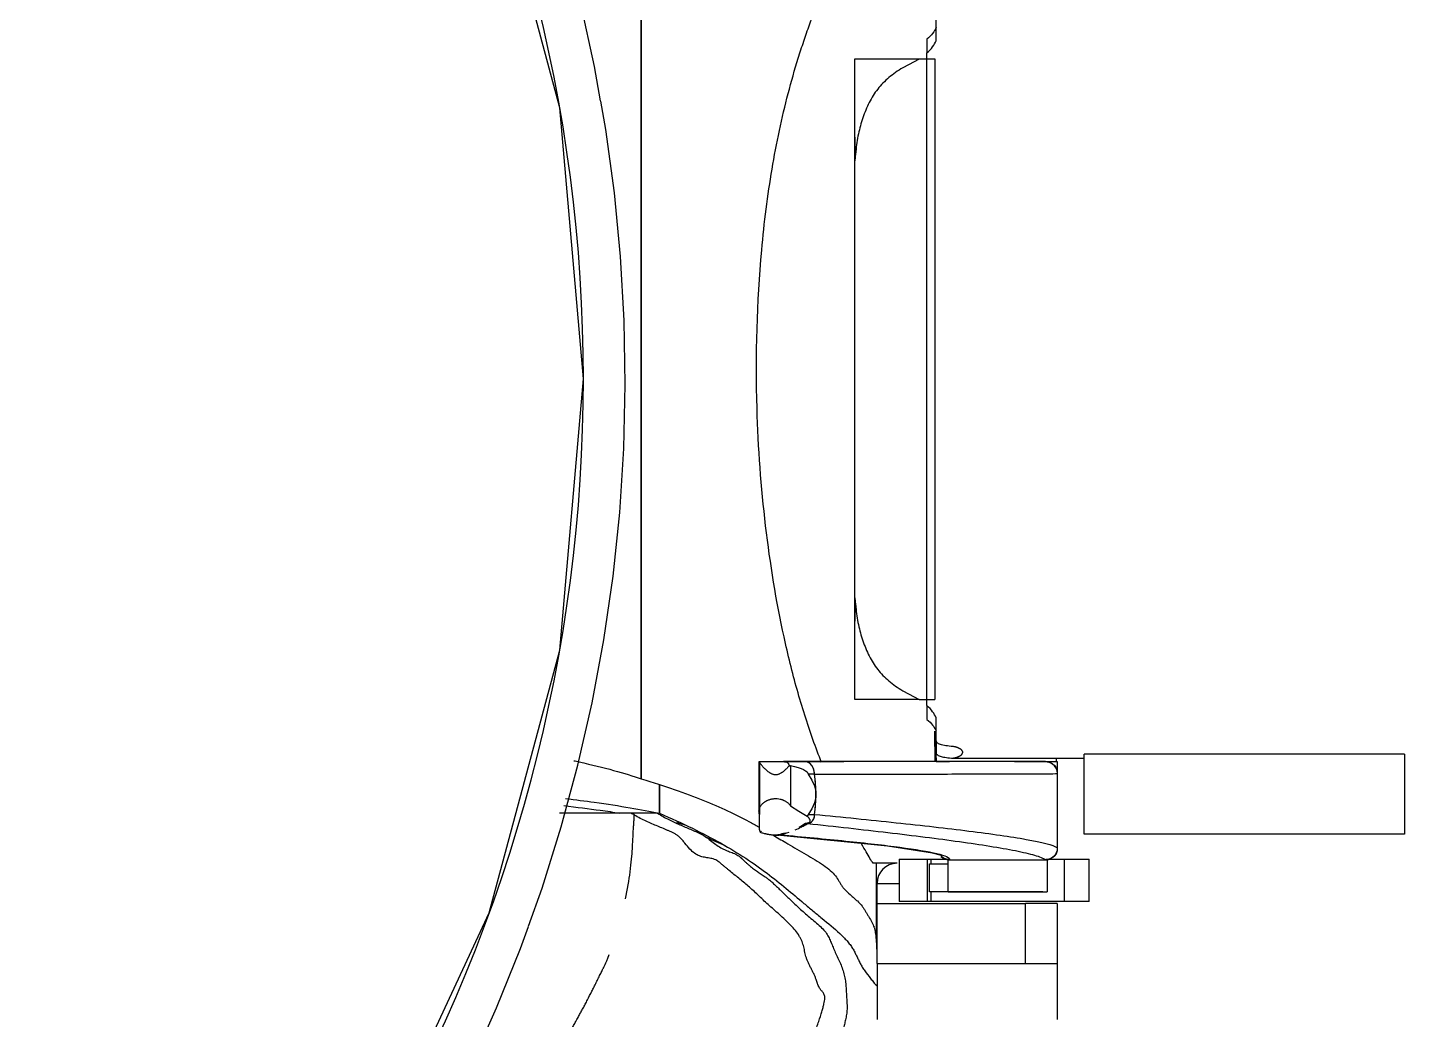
# Model space of a CAD drawing. Header units: metres. Extents: x -22 to 564, y 0 to 143.
# Drawn here: x 25.2641 to 25.6081, y 36.1951 to 36.4428 of the extents above; entities that cross this region are included whole.
import ezdxf
from ezdxf.xclip import XClip

# ---------------------------------------------------------------- set-up
doc = ezdxf.new("R2010")
doc.units = ezdxf.units.M
doc.header["$XCLIPFRAME"] = 2
doc.layers.add('XREF  PB CONJ$0$PARQUE', color=251, linetype='Continuous')
doc.layers.add('XREF PB NEURO-ONCOLOGIA$0$EQUIPO', color=8, linetype='Continuous')

# ---------------------------------------------------------------- blocks, each defined once
blk = doc.blocks.new('*U218')
for p, q in [((-1117.8, 67.72), (-1135.39, 133.39)), ((-1097.41, -99.91), (-1097.41, 99.91)), ((-1097.41, 99.91), (-1097.41, -99.91)), ((-1109.11, 78.06), (-1112.54, 93.68)), ((-1023.77, 84.46), (-1023.77, 90.19)), ((-1026.04, 84.84), (-1026.04, 81.4)), ((-1044.05, 54.45), (-1044.05, 79.9)), ((-1044.05, 79.9), (-1032.1, 79.9)), ((-1032.1, 79.9), (-1029.23, 79.9)), ((-1029.23, 79.21), (-1030.67, 78.46)), ((-1029.23, 79.9), (-1028.02, 79.9)), ((-1028.02, 79.9), (-1024.07, 79.9)), ((-1026.04, 79.9), (-1026.04, 81.4)), ((-1026.04, 56.8), (-1026.04, 79.9)), ((-1024.07, 79.9), (-1024.07, 56.8)), ((-1107.57, 69.46), (-1109.11, 78.06)), ((-1030.67, 78.46), (-1032.1, 77.68)), ((-1106.3, 62.31), (-1107.55, 69.34)), ((-1111.87, 0), (-1117.8, 67.72)), ((-1104.12, 46.46), (-1106.3, 62.31)), ((-1044.05, 60.35), (-1044.05, 54.49)), ((-1026.04, 24.9), (-1026.04, 56.8)), ((-1024.07, 56.8), (-1024.07, 24.9)), ((-1044.05, 24.9), (-1044.05, 54.45)), ((-1102.58, 30.53), (-1104.12, 46.46)), ((-1101.68, 14.56), (-1102.58, 30.53)), ((-1044.05, -25.1), (-1044.05, 24.9)), ((-1026.04, -25.1), (-1026.04, 24.9)), ((-1024.07, 24.9), (-1024.07, -25.1)), ((-1101.42, -1.44), (-1101.68, 14.56)), ((-1117.8, -67.72), (-1111.87, 0)), ((-1101.8, -17.43), (-1101.42, -1.44)), ((-1102.81, -33.4), (-1101.8, -17.43)), ((-1044.05, -54.65), (-1044.05, -25.1)), ((-1026.04, -57), (-1026.04, -25.1)), ((-1024.07, -25.1), (-1024.07, -57)), ((-1104.47, -49.31), (-1102.81, -33.4)), ((-1106.76, -65.15), (-1104.47, -49.31)), ((-1044.05, -80.1), (-1044.05, -54.65)), ((-1044.05, -54.69), (-1044.05, -60.55)), ((-1026.04, -80.1), (-1026.04, -57)), ((-1024.07, -57), (-1024.07, -80.1)), ((-1109.68, -80.88), (-1106.76, -65.15)), ((-1135.39, -133.39), (-1117.8, -67.72)), ((-1032.1, -77.88), (-1030.67, -78.66)), ((-1030.67, -78.66), (-1029.23, -79.41)), ((-1113.23, -96.48), (-1109.68, -80.88)), ((-1032.1, -80.1), (-1044.05, -80.1)), ((-1029.23, -80.1), (-1032.1, -80.1)), ((-1028.02, -80.1), (-1029.23, -80.1)), ((-1028.02, -80.1), (-1024.07, -80.1)), ((-1026.04, -81.6), (-1026.04, -80.1)), ((-1026.04, -81.6), (-1026.04, -85.04)), ((-1023.77, -90.39), (-1023.77, -84.66)), ((-1024.03, -90.63), (-1024.04, -87.97)), ((-1024.01, -93.19), (-1024.03, -90.63)), ((-1023.77, -90.39), (-1023.77, -93.37)), ((-1068.01, -95.6), (-1068.01, -108)), ((-1067.98, -95.6), (-1061.89, -95.6)), ((-1067.88, -95.77), (-1067.88, -99.86)), ((-1067.85, -95.82), (-1067.85, -108.77)), ((-1063.29, -95.6), (-1046.79, -95.6)), ((-1056.55, -95.6), (-1061.89, -95.6)), ((-1056.55, -95.6), (-1061.89, -95.6)), ((-1036.37, -95.6), (-1056.55, -95.6)), ((-1055.92, -95.71), (-1056.55, -95.6)), ((-1055.33, -96.02), (-1055.92, -95.71)), ((-1054.82, -96.53), (-1055.33, -96.02)), ((-1018.34, -95.6), (-1036.37, -95.6)), ((-1024, -95.6), (-1024.01, -93.19)), ((-1023.75, -95.6), (-1020.38, -95.6)), ((-1019.73, -94.72), (-986.74, -94.72)), ((-1004.17, -95.6), (-1018.34, -95.6)), ((-996.38, -95.6), (-1004.17, -95.6)), ((-996.02, -95.62), (-1004.17, -95.62)), ((-996.38, -95.6), (-995.61, -95.7)), ((-993.41, -95.62), (-996.02, -95.62)), ((-995.32, -95.79), (-996.02, -95.62)), ((-995.61, -95.7), (-994.88, -96)), ((-994.68, -96.13), (-995.32, -95.79)), ((-994.88, -96), (-994.26, -96.48)), ((-994.14, -96.61), (-994.68, -96.13)), ((-993.41, -98.6), (-993.41, -95.62)), ((-986.74, -113.75), (-986.74, -93.75)), ((-906.74, -93.75), (-986.74, -93.75)), ((-906.74, -93.75), (-906.74, -113.75)), ((-1117.39, -111.92), (-1113.23, -96.48)), ((-1060.12, -96.56), (-1060.12, -106.64)), ((-1060.12, -96.56), (-1059.13, -96.79)), ((-1059.13, -96.79), (-1058.25, -97.03)), ((-1058.25, -97.03), (-1057.49, -97.3)), ((-1057.49, -97.3), (-1056.86, -97.57)), ((-1056.86, -97.57), (-1056.36, -97.86)), ((-1056.36, -97.86), (-1056, -98.16)), ((-1056, -98.16), (-1055.78, -98.46)), ((-1055.78, -98.46), (-1055.71, -98.77)), ((-1054.1, -98.77), (-1055.71, -98.77)), ((-1055.71, -98.77), (-1054.77, -100.19)), ((-1054.43, -97.18), (-1054.82, -96.53)), ((-1054.18, -97.95), (-1054.43, -97.18)), ((-1054.1, -98.77), (-1054.18, -97.95)), ((-994.26, -96.48), (-993.78, -97.1)), ((-993.73, -97.21), (-994.14, -96.61)), ((-993.78, -97.1), (-993.48, -97.82)), ((-993.47, -97.88), (-993.73, -97.21)), ((-993.38, -98.6), (-993.47, -97.88)), ((-993.38, -117.1), (-993.38, -98.6)), ((-1092.88, -108.5), (-1092.88, -101.32)), ((-1092.88, -101.32), (-1092.88, -108.5)), ((-1054.77, -100.19), (-1054.15, -101.62)), ((-1054.15, -101.62), (-1053.84, -103.05)), ((-1053.84, -103.05), (-1053.84, -104.49)), ((-1067.88, -104.32), (-1067.88, -108.77)), ((-1060.12, -106.64), (-1058.07, -107.97)), ((-1054.15, -105.92), (-1054.77, -107.35)), ((-1053.84, -104.49), (-1054.15, -105.92)), ((-1093.33, -108.5), (-1100.03, -108.5)), ((-1067.86, -110.64), (-1067.85, -108.77)), ((-1058.07, -107.97), (-1055.96, -109.25)), ((-1055.77, -109.01), (-1055.96, -109.25)), ((-1055.71, -108.77), (-1055.77, -109.01)), ((-1054.77, -107.35), (-1055.71, -108.77)), ((-1055.71, -108.77), (-1054.1, -108.77)), ((-1054.62, -110.37), (-1054.34, -109.9)), ((-1054.34, -109.9), (-1054.16, -109.36)), ((-1054.16, -109.36), (-1054.1, -108.77)), ((-1122.18, -127.19), (-1117.39, -111.92)), ((-1067.88, -112.34), (-1067.86, -110.64)), ((-1055.86, -111.04), (-1056.39, -111.04)), ((-1055.86, -111.04), (-1055.4, -110.96)), ((-1055.4, -110.96), (-1054.98, -110.74)), ((-1054.98, -110.74), (-1054.62, -110.37)), ((-1064.02, -113.99), (-1063.34, -113.99)), ((-1035.93, -116.69), (-1063.49, -113.98)), ((-1024.66, -118.43), (-1035.93, -116.69)), ((-906.74, -113.75), (-986.74, -113.75)), ((-1032.97, -120), (-1032.97, -130.5)), ((-1032.94, -120), (-1032.5, -120)), ((-1032.5, -120), (-1025.92, -120)), ((-1025.99, -120), (-1025.99, -130.5)), ((-1025.98, -120), (-1025.1, -120)), ((-1025.1, -120), (-1020.59, -120)), ((-1025.1, -120), (-1025.1, -121.1)), ((-1022.4, -119.08), (-1024.66, -118.43)), ((-1021.88, -119.7), (-1022.5, -119.22)), ((-1022.38, -119.09), (-1022.4, -119.08)), ((-1022.25, -119.45), (-1021.68, -119.8)), ((-1021.16, -120), (-1021.88, -119.7)), ((-1021.68, -119.8), (-1021.05, -120.02)), ((-1020.38, -120.1), (-1021.16, -120)), ((-1021.05, -120.02), (-1020.38, -120.1)), ((-1020.74, -123.98), (-1020.74, -120.1)), ((-1020.73, -120.14), (-1020.41, -120.14)), ((-1020.38, -120.1), (-996.38, -120.1)), ((-995.61, -120), (-996.38, -120.1)), ((-996.38, -120.1), (-995.71, -120.02)), ((-996.23, -120), (-991.68, -120)), ((-996.02, -120.1), (-996.02, -123.98)), ((-995.71, -120.02), (-995.08, -119.8)), ((-994.88, -119.7), (-995.61, -120)), ((-995.08, -119.8), (-994.51, -119.45)), ((-994.26, -119.22), (-994.88, -119.7)), ((-994.51, -119.45), (-994.04, -118.97)), ((-993.78, -118.6), (-994.26, -119.22)), ((-994.04, -118.97), (-993.68, -118.4)), ((-993.48, -117.88), (-993.78, -118.6)), ((-993.68, -118.4), (-993.46, -117.77)), ((-993.46, -117.77), (-993.38, -117.1)), ((-991.68, -120), (-985.67, -120)), ((-991.68, -130.5), (-991.68, -120)), ((-985.67, -120), (-985.54, -120)), ((-985.5, -130.5), (-985.5, -120)), ((-1038.65, -140), (-1038.65, -121)), ((-1033.5, -121), (-1038.65, -121)), ((-1025.5, -121.1), (-1025.5, -128.1)), ((-1025.43, -121.1), (-1023.5, -121.1)), ((-1023.5, -121.1), (-1020.74, -121.1)), ((-1125.57, -136.69), (-1122.18, -127.19)), ((-1038.5, -126), (-1032.94, -126)), ((-1038.5, -131), (-1038.5, -126)), ((-1038.5, -126), (-1032.94, -126)), ((-1020.74, -125.1), (-1020.74, -123.98)), ((-1020.74, -128), (-1020.74, -125.1)), ((-996.02, -123.98), (-996.02, -125.1)), ((-996.02, -125.1), (-996.02, -128.1)), ((-1032.5, -130.5), (-1032.94, -130.5)), ((-1025.92, -130.5), (-1032.5, -130.5)), ((-1025.1, -130.5), (-1025.98, -130.5)), ((-1023.5, -128.1), (-1025.43, -128.1)), ((-1025.1, -128.1), (-1025.1, -130.5)), ((-991.68, -130.5), (-1025.1, -130.5)), ((-998.5, -128.1), (-1023.5, -128.1)), ((-1020.74, -128.1), (-996.02, -128.1)), ((-997.09, -128.1), (-998.5, -128.1)), ((-985.67, -130.5), (-991.68, -130.5)), ((-985.54, -130.5), (-985.67, -130.5)), ((-1164.12, -195), (-1135.39, -133.39)), ((-1038.5, -146), (-1038.5, -131)), ((-1038.5, -131), (-1001.4, -131)), ((-993.5, -131), (-1001.4, -131)), ((-1001.4, -146), (-1001.4, -131)), ((-993.5, -131), (-993.5, -146)), ((-1127.57, -142.26), (-1125.62, -136.81)), ((-1038.59, -140), (-1038.59, -145)), ((-1133.55, -157.09), (-1127.57, -142.26)), ((-1038.5, -146), (-1038.5, -160)), ((-1035.57, -146), (-1021.43, -146)), ((-1014.36, -146), (-993.5, -146)), ((-1001.4, -146), (-993.5, -146)), ((-993.5, -146), (-993.5, -160)), ((-1140.13, -171.68), (-1133.55, -157.09))]:
    blk.add_line(p, q)
blk.add_arc((-1033.5, -126), 5, 90, 180)
for centre, major_axis, ratio, start_param, end_param in [((-1501.84, 0), (0, 390), 0.999962, 4.18879, 5.235988), ((-1023.71, -24.95), (0, 71.02), 0.004879, 2.668806, 2.959837), ((-1056.55, -98.77), (0, 3.17), 0.774007, 5.497792, 6.283185), ((-1023.73, -45.6), (0, 50.02), 0.004879, 2.959837, 3.141593), ((-993.73, -45.6), (0, 50.02), 0.004879, 2.959837, 3.141593), ((-1056.55, -98.77), (0, 3.17), 0.774007, 5.235994, 5.49779), ((-1056.55, -98.77), (0, 3.17), 0.774007, 4.712398, 5.23599), ((-1078.79, -103.77), (0, 32.29), 0.774007, 4.712389, 4.867864), ((-1078.79, -103.77), (0, 32.29), 0.774007, 4.556914, 4.867864), ((-1078.79, -103.77), (0, 32.29), 0.774007, 4.556914, 4.712389), ((-1055.86, -108.77), (0, 2.27), 0.774007, 3.141599, 4.71238), ((-1068.01, -77.24), (0, 37.27), 0.774007, 3.326441, 3.406222), ((-1068.01, -77.24), (0, 37.27), 0.774007, 3.326441, 3.373148), ((-1068.01, -77.24), (0, 37.27), 0.774007, 3.461416, 3.576366), ((-1068.01, -77.24), (0, 37.27), 0.774007, 3.513884, 3.576366), ((-1063.34, -111.04), (0, 2.95), 0.774007, 2.958333, 3.420845), ((-1063.34, -111.04), (0, 2.95), 0.774007, 2.958333, 3.420845), ((-1020.41, -117.14), (0, 3), 0.999988, 2.356194, 3.141593), ((-996.41, -117.14), (0, 3), 0.999988, 3.141593, 3.403392), ((-996.41, -117.14), (0, 3), 0.999988, 3.926991, 4.45059)]:
    blk.add_ellipse(centre, major_axis=major_axis, ratio=ratio, start_param=start_param, end_param=end_param)
for points, knots in [([(-1067.33, 32.15), (-1066.7, 39.07), (-1064.98, 52.61), (-1061.61, 68.38), (-1058.67, 78.7), (-1056.83, 84.35), (-1055.4, 88.44), (-1053.92, 92.24), (-1052.89, 94.63), (-1052.4, 95.75)], [-1, -1, -1, -1, -0.875, -0.75, -0.6875, -0.65625, -0.625, -0.59375, -0.5656845, -0.5656845, -0.5656845, -0.5656845]), ([(-1032.1, 77.68), (-1033.35, 76.94), (-1035.08, 75.72), (-1037.05, 73.89), (-1038.38, 72.4), (-1039.53, 70.78), (-1040.5, 69.02), (-1041.33, 67.16), (-1042.06, 65.23), (-1042.68, 63.25), (-1043.35, 60.49), (-1043.67, 58.3), (-1043.8, 56.8)], [0, 0, 0, 0, 0.166667, 0.25, 0.333333, 0.416667, 0.5, 0.583333, 0.666667, 0.75, 0.833333, 1, 1, 1, 1]), ([(-1061.75, -64.42), (-1063.68, -55.55), (-1066.75, -36.94), (-1069.16, -4.13), (-1068.48, 19.17), (-1067.33, 32.15)], [-1, -1, -1, -1, -0.7, -0.4, 0, 0, 0, 0]), ([(-1043.8, -57), (-1043.67, -58.5), (-1043.35, -60.69), (-1042.68, -63.45), (-1042.06, -65.43), (-1041.33, -67.36), (-1040.5, -69.22), (-1039.53, -70.98), (-1038.38, -72.6), (-1037.05, -74.09), (-1035.08, -75.92), (-1033.35, -77.14), (-1032.1, -77.88)], [0, 0, 0, 0, 0.166667, 0.25, 0.333333, 0.416667, 0.5, 0.583333, 0.666667, 0.75, 0.833333, 1, 1, 1, 1]), ([(-1052.36, -95.84), (-1053.11, -93.98), (-1055.26, -88.24), (-1058.61, -77.72), (-1060.77, -68.93), (-1061.75, -64.42)], [-0.8352932, -0.8352932, -0.8352932, -0.8352932, -0.6666667, -0.3333333, 0, 0, 0, 0]), ([(-1019.93, -94.71), (-1019.82, -94.72), (-1019.61, -94.72), (-1019.35, -94.7), (-1019.13, -94.66), (-1018.96, -94.62), (-1018.8, -94.58), (-1018.63, -94.53), (-1018.47, -94.47), (-1018.3, -94.4), (-1018.14, -94.33), (-1017.98, -94.25), (-1017.82, -94.16), (-1017.65, -94.07), (-1017.49, -93.95), (-1017.36, -93.83), (-1017.26, -93.67), (-1017.16, -93.49), (-1017.1, -93.3), (-1017.09, -93.12), (-1017.15, -92.96), (-1017.28, -92.81), (-1017.44, -92.66), (-1017.58, -92.53), (-1017.73, -92.42), (-1017.88, -92.34), (-1018.05, -92.25), (-1018.21, -92.18), (-1018.38, -92.11), (-1018.54, -92.04), (-1018.71, -91.99), (-1018.93, -91.93), (-1019.2, -91.86), (-1019.42, -91.84), (-1019.52, -91.83)], [-1, -1, -1, -1, -0.944444, -0.888889, -0.861111, -0.833333, -0.805556, -0.777778, -0.75, -0.722222, -0.694444, -0.666667, -0.638889, -0.611111, -0.583333, -0.552083, -0.527778, -0.5, -0.472222, -0.444444, -0.416667, -0.388889, -0.361111, -0.329861, -0.305556, -0.277778, -0.25, -0.222222, -0.194444, -0.166667, -0.138889, -0.111111, -0.055556, 0, 0, 0, 0]), ([(-1114.25, -95.36), (-1113.79, -95.46), (-1107.03, -96.98), (-1101.43, -98.49), (-1097.41, -99.91)], [-0.2679147, -0.2679147, -0.2679147, -0.2679147, -0.25, 0, 0, 0, 0]), ([(-1066.7, -97.2), (-1066.91, -96.97), (-1067.21, -96.65), (-1067.54, -96.26), (-1067.81, -95.91), (-1067.94, -95.71), (-1067.98, -95.6)], [0, 0, 0, 0, 0.333333, 0.5, 0.666667, 1, 1, 1, 1]), ([(-1061.89, -95.6), (-1061.82, -95.6), (-1061.69, -95.6), (-1061.51, -95.62), (-1061.35, -95.64), (-1061.2, -95.67), (-1061.08, -95.71), (-1060.97, -95.77), (-1060.89, -95.83), (-1060.8, -95.9), (-1060.74, -95.97), (-1060.68, -96.05), (-1060.63, -96.14), (-1060.59, -96.23), (-1060.55, -96.33), (-1060.51, -96.47), (-1060.48, -96.58), (-1060.47, -96.65)], [0, 0, 0, 0, 0.0625, 0.125, 0.1875, 0.25, 0.3125, 0.375, 0.4375, 0.5, 0.5625, 0.625, 0.6875, 0.75, 0.8125, 0.875, 1, 1, 1, 1]), ([(-1023.77, -93.37), (-1023.76, -93.72), (-1023.26, -94.16), (-1021.62, -94.53), (-1020.54, -94.66), (-1019.93, -94.71)], [-1, -1, -1, -1, -0.5, -0.25, 0, 0, 0, 0]), ([(-1060.98, -97.2), (-1061.08, -97.31), (-1061.23, -97.47), (-1061.46, -97.68), (-1061.63, -97.83), (-1061.81, -97.98), (-1062, -98.14), (-1062.18, -98.27), (-1062.35, -98.39), (-1062.56, -98.51), (-1062.81, -98.65), (-1063.08, -98.77), (-1063.32, -98.84), (-1063.58, -98.88), (-1063.84, -98.89), (-1064.11, -98.88), (-1064.36, -98.84), (-1064.6, -98.77), (-1064.84, -98.67), (-1065.04, -98.55), (-1065.22, -98.45), (-1065.43, -98.32), (-1065.65, -98.16), (-1065.86, -97.98), (-1066.05, -97.83), (-1066.22, -97.68), (-1066.44, -97.47), (-1066.6, -97.31), (-1066.7, -97.2)], [0, 0, 0, 0, 0.071429, 0.107143, 0.142857, 0.178571, 0.214286, 0.25, 0.276786, 0.303571, 0.357143, 0.392857, 0.428571, 0.464286, 0.5, 0.535714, 0.571429, 0.607143, 0.642857, 0.678571, 0.705357, 0.732143, 0.785714, 0.821429, 0.857143, 0.892857, 0.928571, 1, 1, 1, 1]), ([(-1054.1, -98.77), (-1047.13, -98.75), (-1036.86, -98.73), (-1024.15, -98.7), (-1015.4, -98.68), (-1007.56, -98.66), (-998.74, -98.63), (-994.59, -98.61), (-993.38, -98.6)], [-1, -1, -1, -1, -0.75, -0.625, -0.5, -0.375, -0.25, 0, 0, 0, 0]), ([(-1097.41, -99.91), (-1091.52, -101.68), (-1083.91, -104.33), (-1075.7, -107.87), (-1071.31, -110.08), (-1068.89, -111.4), (-1068.11, -111.85)], [0, 0, 0, 0, 0.1176471, 0.1764706, 0.2352941, 0.2647059, 0.2647059, 0.2647059, 0.2647059]), ([(-1116.76, -106.58), (-1113.54, -106.97), (-1108.71, -107.59), (-1104.37, -108.21), (-1102.84, -108.44)], [0.6432526, 0.6432526, 0.6432526, 0.6432526, 0.75, 0.8125, 0.8125, 0.8125, 0.8125]), ([(-1116.33, -104.8), (-1113.82, -105.11), (-1104.58, -106.34), (-1097.22, -107.56), (-1093.02, -108.47)], [0.6631904, 0.6631904, 0.6631904, 0.6631904, 0.75, 0.9972575, 0.9972575, 0.9972575, 0.9972575]), ([(-1067.85, -108.77), (-1067.96, -108.49), (-1068.04, -108.07), (-1067.97, -107.55), (-1067.88, -107.26), (-1067.79, -107.04), (-1067.67, -106.82), (-1067.54, -106.61), (-1067.38, -106.39), (-1067.2, -106.19), (-1067, -105.99), (-1066.77, -105.8), (-1066.56, -105.65), (-1066.38, -105.54), (-1066.24, -105.46), (-1066.1, -105.38), (-1065.9, -105.28), (-1065.63, -105.16), (-1065.3, -105.04), (-1064.95, -104.95), (-1064.58, -104.89), (-1064.07, -104.83), (-1063.43, -104.83), (-1062.81, -104.93), (-1062.39, -105.05), (-1062.17, -105.12), (-1062, -105.18), (-1061.84, -105.25), (-1061.64, -105.34), (-1061.4, -105.47), (-1061.13, -105.65), (-1060.88, -105.83), (-1060.65, -106.01), (-1060.38, -106.28), (-1060.22, -106.49), (-1060.12, -106.64)], [0, 0, 0, 0, 0.111111, 0.166667, 0.194444, 0.222222, 0.25, 0.277778, 0.305556, 0.333333, 0.361111, 0.388889, 0.416667, 0.430556, 0.444444, 0.458333, 0.472222, 0.5, 0.527778, 0.555556, 0.583333, 0.611111, 0.666667, 0.722222, 0.75, 0.763889, 0.777778, 0.791667, 0.805556, 0.833333, 0.861111, 0.888889, 0.916667, 0.944444, 1, 1, 1, 1]), ([(-1100.03, -108.5), (-1101.82, -108.5), (-1105.8, -108.5), (-1112.01, -108.5), (-1116.28, -108.5), (-1117.88, -108.5)], [-1, -1, -1, -1, -0.85, -0.7, -0.6156564, -0.6156564, -0.6156564, -0.6156564]), ([(-1101.34, -129.9), (-1100.85, -127.54), (-1100.03, -122.46), (-1099.58, -116.94), (-1099.48, -114.52), (-1099.44, -113.6), (-1099.41, -113.06), (-1099.38, -112.54), (-1099.34, -111.99), (-1099.31, -111.49), (-1099.27, -111), (-1099.24, -110.51), (-1099.2, -109.84), (-1099.17, -109.31), (-1099.15, -108.95)], [-0.02017331, -0.02017331, -0.02017331, -0.02017331, -0.01870748, -0.0170068, -0.01530612, -0.01445578, -0.01360544, -0.01190476, -0.01020408, -0.0085034, -0.00680272, -0.00510204, -0.00340136, 0, 0, 0, 0]), ([(-1058.38, -171.34), (-1058.25, -171.14), (-1057.98, -170.72), (-1057.63, -170.17), (-1057.36, -169.73), (-1057.16, -169.43), (-1057, -169.19), (-1056.88, -169), (-1056.79, -168.87), (-1056.7, -168.74), (-1056.58, -168.57), (-1056.46, -168.41), (-1056.35, -168.27), (-1056.27, -168.19), (-1056.21, -168.13), (-1056.14, -168.06), (-1056.01, -167.82), (-1055.7, -167.18), (-1055.1, -165.82), (-1054.09, -163.33), (-1053.05, -160.48), (-1052.37, -158.38), (-1051.98, -156.99), (-1051.68, -155.8), (-1051.49, -154.68), (-1051.64, -153.77), (-1052.11, -153.11), (-1052.57, -152.62), (-1052.87, -152.17), (-1053.09, -151.77), (-1053.27, -151.35), (-1053.4, -151), (-1053.48, -150.77), (-1053.53, -150.6), (-1053.59, -150.41), (-1053.67, -150.17), (-1053.82, -149.74), (-1054.07, -149.11), (-1054.42, -148.35), (-1054.81, -147.59), (-1055.2, -146.82), (-1055.59, -146.06), (-1055.92, -145.33), (-1056.26, -144.37), (-1056.54, -143.23), (-1056.8, -141.89), (-1057.13, -140.77), (-1057.55, -139.85), (-1058.31, -138.46), (-1060.01, -136.39), (-1062.9, -133.77), (-1065.26, -131.71), (-1067, -130.12), (-1068.25, -128.92), (-1069.47, -127.78), (-1070.67, -126.73), (-1071.87, -125.72), (-1073.06, -124.74), (-1074.26, -123.76), (-1075.26, -122.94), (-1076.06, -122.27), (-1076.66, -121.77), (-1077.17, -121.34), (-1077.52, -121.05), (-1077.73, -120.88), (-1077.88, -120.75), (-1078.03, -120.62), (-1078.24, -120.47), (-1078.6, -120.25), (-1079.12, -120.01), (-1079.75, -119.82), (-1080.58, -119.65), (-1081.63, -119.51), (-1082.86, -119.21), (-1084.08, -118.58), (-1085.28, -117.49), (-1086.29, -116.25), (-1087.13, -115.23), (-1087.79, -114.51), (-1088.45, -113.96), (-1089.13, -113.56), (-1089.81, -113.23), (-1090.5, -112.92), (-1091.19, -112.61), (-1092.12, -112.22), (-1093.77, -111.54), (-1096.17, -110.53), (-1098.15, -109.53), (-1099.15, -108.95)], [0, 0, 0, 0, 0.03125, 0.0625, 0.078125, 0.09375, 0.109375, 0.117188, 0.125, 0.132812, 0.140625, 0.15625, 0.164062, 0.171875, 0.179688, 0.1875, 0.195312, 0.203125, 0.21875, 0.234375, 0.25, 0.265625, 0.273438, 0.28125, 0.296875, 0.3125, 0.328125, 0.34375, 0.351562, 0.359375, 0.367188, 0.371094, 0.373047, 0.375, 0.376953, 0.378906, 0.382812, 0.390625, 0.398438, 0.40625, 0.414062, 0.421875, 0.429688, 0.4375, 0.453125, 0.46875, 0.484375, 0.492188, 0.5, 0.53125, 0.5625, 0.59375, 0.609375, 0.625, 0.640625, 0.65625, 0.671875, 0.6875, 0.703125, 0.71875, 0.726562, 0.734375, 0.742188, 0.746094, 0.748047, 0.75, 0.751953, 0.753906, 0.757812, 0.765625, 0.773438, 0.78125, 0.796875, 0.8125, 0.828125, 0.84375, 0.859375, 0.867188, 0.875, 0.882812, 0.890625, 0.898438, 0.90625, 0.914062, 0.921875, 0.9375, 0.96875, 1, 1, 1, 1]), ([(-1093.33, -108.5), (-1092.4, -109.09), (-1090.55, -110.14), (-1088.26, -111.17), (-1086.44, -111.93), (-1085.32, -112.4), (-1084.42, -112.78), (-1083.75, -113.08), (-1083.09, -113.38), (-1082.2, -113.8), (-1081.11, -114.47), (-1079.79, -115.54), (-1078.49, -116.53), (-1077.21, -117.31), (-1075.95, -117.87), (-1074.92, -118.25), (-1074.12, -118.58), (-1073.53, -118.87), (-1073.06, -119.16), (-1072.73, -119.41), (-1072.55, -119.57), (-1072.42, -119.7), (-1072.28, -119.83), (-1072.1, -120), (-1071.8, -120.29), (-1071.37, -120.7), (-1070.86, -121.16), (-1070.19, -121.73), (-1069.37, -122.38), (-1068.41, -123.07), (-1067.45, -123.71), (-1066.7, -124.22), (-1066.26, -124.53), (-1066.14, -124.61)], [0, 0, 0, 0, 0.0277778, 0.0555556, 0.0694444, 0.0833333, 0.0902778, 0.0972222, 0.1041667, 0.1111111, 0.125, 0.1388889, 0.1527778, 0.1666667, 0.1805556, 0.1944444, 0.2013889, 0.2083333, 0.2152778, 0.21875, 0.2204861, 0.2222222, 0.2239583, 0.2256944, 0.2291667, 0.2361111, 0.2430556, 0.25, 0.2638889, 0.2777778, 0.2916667, 0.3055556, 0.3107781, 0.3107781, 0.3107781, 0.3107781]), ([(-1092.88, -108.5), (-1087, -111), (-1079.38, -114.75), (-1071.16, -119.75), (-1065.89, -123.5), (-1061.2, -127.25), (-1057.53, -130.37), (-1054.55, -132.87), (-1051.49, -135.37), (-1048.41, -137.87), (-1046.25, -140.06), (-1045.23, -141.31), (-1044.6, -142.25), (-1044.08, -143.18), (-1043.62, -144.12), (-1043.18, -145.06), (-1042.72, -146), (-1042.22, -146.93), (-1041.41, -148.18), (-1040.38, -149.43), (-1039.37, -150.68), (-1038.89, -151.31), (-1038.65, -151.62)], [0, 0, 0, 0, 0.1176471, 0.1764706, 0.2352941, 0.2941176, 0.3529412, 0.3823529, 0.4117647, 0.4705882, 0.5, 0.5147059, 0.5294118, 0.5441176, 0.5588235, 0.5735294, 0.5882353, 0.6029412, 0.6176471, 0.6470588, 0.6617647, 0.6764706, 0.6764706, 0.6764706, 0.6764706]), ([(-1055.96, -109.25), (-1055.85, -109.36), (-1055.69, -109.53), (-1055.54, -109.73), (-1055.46, -109.85), (-1055.41, -109.94), (-1055.36, -110.03), (-1055.32, -110.12), (-1055.29, -110.21), (-1055.27, -110.3), (-1055.26, -110.39), (-1055.25, -110.48), (-1055.27, -110.57), (-1055.31, -110.66), (-1055.38, -110.75), (-1055.47, -110.83), (-1055.58, -110.9), (-1055.71, -110.95), (-1055.85, -110.99), (-1056.02, -111.02), (-1056.2, -111.04), (-1056.33, -111.04), (-1056.39, -111.04)], [0, 0, 0, 0, 0.166667, 0.25, 0.291667, 0.333333, 0.375, 0.416667, 0.458333, 0.5, 0.541667, 0.583333, 0.625, 0.666667, 0.708333, 0.75, 0.791667, 0.833333, 0.875, 0.916667, 0.958333, 1, 1, 1, 1]), ([(-1054.1, -108.77), (-1047.13, -109.46), (-1036.86, -110.5), (-1024.15, -111.89), (-1015.4, -112.93), (-1007.56, -113.98), (-998.74, -115.36), (-994.59, -116.41), (-993.38, -117.1)], [-1, -1, -1, -1, -0.75, -0.625, -0.5, -0.375, -0.25, 0, 0, 0, 0]), ([(-1063.18, -113.87), (-1063.26, -113.89), (-1063.41, -113.93), (-1063.64, -113.97), (-1063.85, -113.98), (-1064.05, -113.99), (-1064.29, -113.98), (-1064.55, -113.96), (-1064.81, -113.94), (-1065.01, -113.91), (-1065.25, -113.88), (-1065.49, -113.84), (-1065.75, -113.79), (-1065.97, -113.75), (-1066.19, -113.7), (-1066.48, -113.63), (-1066.97, -113.51), (-1067.38, -113.4), (-1067.65, -113.32)], [0, 0, 0, 0, 0.05, 0.1, 0.15, 0.1875, 0.225, 0.3, 0.35, 0.3875, 0.425, 0.5, 0.55, 0.6, 0.65, 0.7, 0.8, 1, 1, 1, 1]), ([(-1055.86, -111.04), (-1048.97, -111.79), (-1038.84, -112.93), (-1026.36, -114.44), (-1017.78, -115.57), (-1010.12, -116.7), (-1003.69, -117.83), (-998.85, -118.97), (-996.95, -119.72), (-996.38, -120.1)], [-1, -1, -1, -1, -0.75, -0.625, -0.5, -0.375, -0.25, -0.125, 0, 0, 0, 0]), ([(-1064.57, -113.89), (-1063.48, -114.54), (-1061.68, -115.62), (-1059.1, -117.15), (-1056.05, -118.92), (-1052.98, -120.69), (-1050.5, -122.46), (-1049.1, -123.78), (-1048.36, -124.89), (-1047.83, -125.77), (-1047.42, -126.43), (-1046.95, -127.1), (-1046.16, -127.98), (-1045.13, -128.87), (-1044.13, -129.75), (-1043.18, -130.63), (-1042.39, -131.52), (-1041.76, -132.4), (-1041.37, -133.06), (-1040.99, -133.73), (-1040.44, -134.61), (-1039.9, -135.5), (-1039.47, -136.35), (-1039.32, -136.77), (-1039.26, -136.96)], [0.310121, 0.310121, 0.310121, 0.310121, 0.3529412, 0.3823529, 0.4117647, 0.4705882, 0.5, 0.5294118, 0.5588235, 0.5735294, 0.5882353, 0.6029412, 0.6176471, 0.6470588, 0.6617647, 0.6764706, 0.7058824, 0.7205882, 0.7352941, 0.75, 0.7647059, 0.7941176, 0.8088235, 0.8216458, 0.8216458, 0.8216458, 0.8216458]), ([(-1046.32, -115.43), (-1041.25, -115.95), (-1032.07, -116.99), (-1024.15, -118.28), (-1020.83, -119.32), (-1020.33, -119.84), (-1020.38, -120.1)], [-0.75, -0.75, -0.75, -0.75, -0.5, -0.25, -0.125, 0, 0, 0, 0]), ([(-1039.5, -121), (-1039.73, -120.66), (-1040.24, -119.83), (-1041.2, -118.18), (-1041.97, -116.84), (-1042.4, -116.09), (-1042.43, -116.05)], [-1, -1, -1, -1, -0.875, -0.75, -0.625, -0.6185678, -0.6185678, -0.6185678, -0.6185678]), ([(-1066.14, -124.61), (-1065.94, -124.76), (-1065.58, -125.02), (-1065.06, -125.44), (-1064.57, -125.86), (-1064.1, -126.31), (-1063.47, -126.9), (-1062.39, -127.95), (-1060.84, -129.48), (-1059.14, -131.11), (-1057.61, -132.5), (-1056.37, -133.61), (-1055.02, -134.76), (-1053.15, -136.31), (-1051.48, -137.87), (-1050.58, -139.35), (-1050.1, -140.48), (-1049.65, -141.65), (-1049.11, -142.92), (-1048.43, -144.3), (-1047.78, -145.7), (-1047.22, -147.13), (-1046.77, -148.57), (-1046.45, -150), (-1046.28, -151.42), (-1046.22, -152.82), (-1046.14, -154.24), (-1046.03, -155.68), (-1045.97, -157.11), (-1046.05, -158.25), (-1046.19, -159.12), (-1046.35, -159.96), (-1046.59, -160.97), (-1046.9, -162.09), (-1047.17, -162.96), (-1047.35, -163.53), (-1047.46, -163.84), (-1047.54, -164.07), (-1047.62, -164.28), (-1047.71, -164.54), (-1047.85, -164.93), (-1048.02, -165.37), (-1048.19, -165.81), (-1048.36, -166.26), (-1048.58, -166.79), (-1048.84, -167.44), (-1049.12, -168.08), (-1049.35, -168.63), (-1049.54, -169.06), (-1049.72, -169.45), (-1049.94, -169.92), (-1050.15, -170.36), (-1050.27, -170.54), (-1050.32, -170.59), (-1050.41, -170.67), (-1050.59, -170.9), (-1050.82, -171.22), (-1050.96, -171.42)], [0.3107903, 0.3107903, 0.3107903, 0.3107903, 0.3194444, 0.3263889, 0.3333333, 0.3402778, 0.3472222, 0.3611111, 0.3888889, 0.4166667, 0.4305556, 0.4444444, 0.4583333, 0.4722222, 0.5, 0.5138889, 0.5277778, 0.5416667, 0.5555556, 0.5694444, 0.5833333, 0.5972222, 0.6111111, 0.625, 0.6388889, 0.6527778, 0.6666667, 0.6805556, 0.6944444, 0.7083333, 0.7152778, 0.7222222, 0.7361111, 0.75, 0.7638889, 0.7708333, 0.7743056, 0.7777778, 0.78125, 0.7847222, 0.7916667, 0.8055556, 0.8194444, 0.8333333, 0.8472222, 0.8611111, 0.875, 0.8819444, 0.8888889, 0.8958333, 0.9027778, 0.9166667, 0.9305556, 0.9375, 0.9444444, 0.9722222, 1, 1, 1, 1]), ([(-1039.24, -137.04), (-1039.1, -137.49), (-1038.97, -138.15), (-1038.84, -139.03), (-1038.74, -139.92), (-1038.66, -141.02), (-1038.6, -142.35), (-1038.59, -143.23), (-1038.59, -143.67)], [0.8235294, 0.8235294, 0.8235294, 0.8235294, 0.8529412, 0.8676471, 0.8823529, 0.9117647, 0.9411765, 0.9705882, 0.9705882, 0.9705882, 0.9705882]), ([(-1240.1, -278.81), (-1239.46, -278.51), (-1238.46, -278.03), (-1237.12, -277.37), (-1236.05, -276.85), (-1235, -276.32), (-1233.6, -275.61), (-1231.18, -274.36), (-1226.42, -271.83), (-1220.96, -268.77), (-1215.41, -265.48), (-1211.17, -262.89), (-1207.01, -260.24), (-1203.13, -257.69), (-1199.47, -255.23), (-1196.11, -252.92), (-1192.74, -250.53), (-1189.05, -247.77), (-1185.27, -244.78), (-1180.26, -240.58), (-1175.97, -236.83), (-1172.02, -233.35), (-1169.27, -230.95), (-1166.05, -228.06), (-1162.55, -224.82), (-1159.35, -221.74), (-1156.62, -218.98), (-1153.86, -216.1), (-1149.25, -211.09), (-1144.57, -205.57), (-1141, -201.16), (-1139.24, -198.93), (-1138.24, -197.65), (-1137.25, -196.38), (-1136.03, -194.77), (-1134.08, -192.19), (-1131.68, -188.91), (-1128.94, -185.04), (-1126.38, -181.29), (-1123.99, -177.7), (-1121.47, -173.74), (-1118.98, -169.64), (-1116.9, -166.08), (-1115.43, -163.47), (-1114.61, -162.02), (-1114.03, -160.97), (-1113.48, -159.96), (-1112.95, -159), (-1112.44, -158.09), (-1111.94, -157.17), (-1111.41, -156.17), (-1110.67, -154.76), (-1109.95, -153.34), (-1109.21, -151.88), (-1108.66, -150.76), (-1108.09, -149.62), (-1107.62, -148.66), (-1107.29, -147.98), (-1107.07, -147.54), (-1106.88, -147.17), (-1106.77, -146.97), (-1106.69, -146.83), (-1106.4, -146.19), (-1105.91, -145.05), (-1105.43, -143.81)], [-0.5775306, -0.5775306, -0.5775306, -0.5775306, -0.5714286, -0.5680272, -0.5646259, -0.5612245, -0.5578231, -0.5510204, -0.537415, -0.5102041, -0.4965986, -0.4829932, -0.4693878, -0.4557823, -0.4421769, -0.4285714, -0.414966, -0.4013605, -0.3877551, -0.3741497, -0.3469388, -0.3333333, -0.3197279, -0.3061224, -0.292517, -0.2789116, -0.2721088, -0.2653061, -0.2517007, -0.2244898, -0.2108844, -0.2040816, -0.2006803, -0.1972789, -0.1904762, -0.1836735, -0.170068, -0.1564626, -0.1428571, -0.1292517, -0.1156463, -0.1020408, -0.0884354, -0.0816327, -0.0782313, -0.0748299, -0.0714286, -0.0680272, -0.0646259, -0.0612245, -0.0578231, -0.0544218, -0.047619, -0.0442177, -0.0408163, -0.037415, -0.0340136, -0.0323129, -0.0306122, -0.0289116, -0.0272109, -0.0263605, -0.0255102, -0.0238095, -0.0238095, -0.0238095, -0.0238095])]:
    blk.add_open_spline(points, degree=3, knots=knots)
for points in [[(-1023.77, 87.73), (-1023.96, 87.25), (-1024.53, 86.29), (-1025.47, 85.32), (-1026.04, 84.84)], [(-1026.04, 81.4), (-1025.47, 81.91), (-1024.53, 82.94), (-1023.96, 83.95), (-1023.77, 84.46)], [(-1028.02, 79.9), (-1028.21, 79.78), (-1028.6, 79.54), (-1029.02, 79.32), (-1029.23, 79.21)], [(-1043.8, 56.8), (-1043.85, 56.41), (-1043.94, 55.63), (-1044.01, 54.85), (-1044.05, 54.45)], [(-1044.05, -54.65), (-1044.01, -55.05), (-1043.94, -55.83), (-1043.85, -56.61), (-1043.8, -57)], [(-1029.23, -79.41), (-1029.02, -79.52), (-1028.6, -79.74), (-1028.21, -79.98), (-1028.02, -80.1)], [(-1023.77, -84.66), (-1023.96, -84.15), (-1024.53, -83.14), (-1025.47, -82.11), (-1026.04, -81.6)], [(-1026.04, -85.04), (-1025.47, -85.52), (-1024.53, -86.49), (-1023.96, -87.45), (-1023.77, -87.93)], [(-1019.52, -91.83), (-1020.19, -91.78), (-1021.38, -91.65), (-1022.75, -91.35), (-1023.58, -90.93), (-1023.76, -90.59), (-1023.77, -90.39)], [(-1060.47, -96.65), (-1060.55, -96.74), (-1060.71, -96.92), (-1060.89, -97.11), (-1060.98, -97.2)], [(-1060.47, -96.65), (-1060.41, -96.65), (-1060.28, -96.62), (-1060.17, -96.58), (-1060.12, -96.56)], [(-1099.02, -108.94), (-1099.18, -108.87), (-1099.52, -108.72), (-1099.86, -108.57), (-1100.03, -108.5)], [(-1088.63, -110.73), (-1087.78, -111), (-1086.94, -111.27), (-1086.11, -111.54)], [(-1083.76, -113), (-1083.12, -113.23), (-1082.49, -113.46), (-1081.87, -113.69)], [(-1067.65, -113.32), (-1067.72, -113.16), (-1067.83, -112.84), (-1067.87, -112.51), (-1067.88, -112.34)], [(-1067.65, -113.32), (-1067.58, -113.2), (-1067.5, -113.07), (-1067.4, -112.94)], [(-1061.4, -113.44), (-1061.99, -113.6), (-1062.58, -113.75), (-1063.18, -113.87)], [(-1056.39, -111.04), (-1056.9, -111.41), (-1057.43, -111.75), (-1057.97, -112.06)], [(-1081.15, -114.48), (-1079.53, -115.19), (-1077.96, -115.89), (-1076.45, -116.59)], [(-1062.71, -113.87), (-1056.93, -114.39), (-1051.38, -114.91), (-1046.32, -115.43)], [(-1038.65, -121), (-1038.63, -121), (-1038.74, -121), (-1039.19, -121), (-1039.5, -121)], [(-1038.5, -146), (-1038.5, -146), (-1037.98, -146), (-1036.5, -146), (-1035.57, -146)], [(-1021.43, -146), (-1020.5, -146), (-1018.28, -146), (-1015.68, -146), (-1014.36, -146)]]:
    blk.add_open_spline(points, degree=3)
blk = doc.blocks.new('XREF PB NEURO-ONCOLOGIA')
at = {"layer": 'XREF PB NEURO-ONCOLOGIA$0$EQUIPO', "xscale": 0.0009999999999940395, "yscale": 0.0009999999999940395, "zscale": 0.0009999999999940395, "rotation": 270}
blk.add_blockref('*U218', (2.88167, 18.98617), dxfattribs=at)
blk = doc.blocks.new('XREF  PB CONJ')
at = {"layer": 'XREF  PB CONJ$0$PARQUE', "true_color": 0x136734}
h = blk.add_hatch(dxfattribs=at)
h.set_pattern_fill('CROSS', color=116, scale=0.02, angle=90)
edge = h.paths.add_edge_path()
edge.add_line((3.58827, 104.60563), (1.69357, 104.36841))
edge.add_line((1.69357, 104.36841), (2.47841, 17.60831))
edge.add_line((2.47841, 17.60831), (97.731, 17.93364))
edge.add_arc((97.72474, 19.237), 1.30337, 270.27519, 363.10058)
edge.add_line((99.0262, 19.3075), (96.47621, 19.30776))
edge.add_line((96.47621, 19.30776), (96.60198, 20.22399))
edge.add_line((96.60198, 20.22399), (62.41283, 20.22399))
edge.add_arc((58.63294, 24.65353), 5.82309, 229.524665, 310.475335, ccw=False)
edge.add_line((54.85305, 20.22399), (26.25265, 20.21884))
edge.add_line((26.25265, 20.21884), (4.28368, 20.03042))
edge.add_line((4.28368, 20.03042), (4.05501, 46.6913))
edge.add_line((4.05501, 46.6913), (2.38805, 46.6912))
edge.add_line((2.38805, 46.6912), (2.38806, 54.8033))
edge.add_line((2.38806, 54.8033), (3.98543, 54.80339))
edge.add_line((3.98543, 54.80339), (3.74643, 82.66789))
edge.add_line((3.74643, 82.66789), (3.61847, 95.25564))
edge.add_line((3.61847, 95.25564), (3.58827, 104.60563))

msp = doc.modelspace()

# ---------------------------------------------------------------- block references
at = {"rotation": 90}
msp.add_blockref('XREF PB NEURO-ONCOLOGIA', (45.50103, 33.47338), dxfattribs=at)

# ---------------------------------------------------------------- next in the draw order: block references
ref = msp.add_blockref('XREF  PB CONJ', (67.8976, 28.71, 0), dxfattribs=dict(rotation=89.50849308405942))
XClip(ref).set_block_clipping_path([(-2.936402334, 82.9334608569), (21.1250270707, 82.9334608569), (21.1250270707, 49.0397586863), (26.6296707885, 49.0397586863), (26.6284018429, 17.4712422498), (-2.8531787476, 17.4341989701)])

doc.saveas('drawing.dxf')
